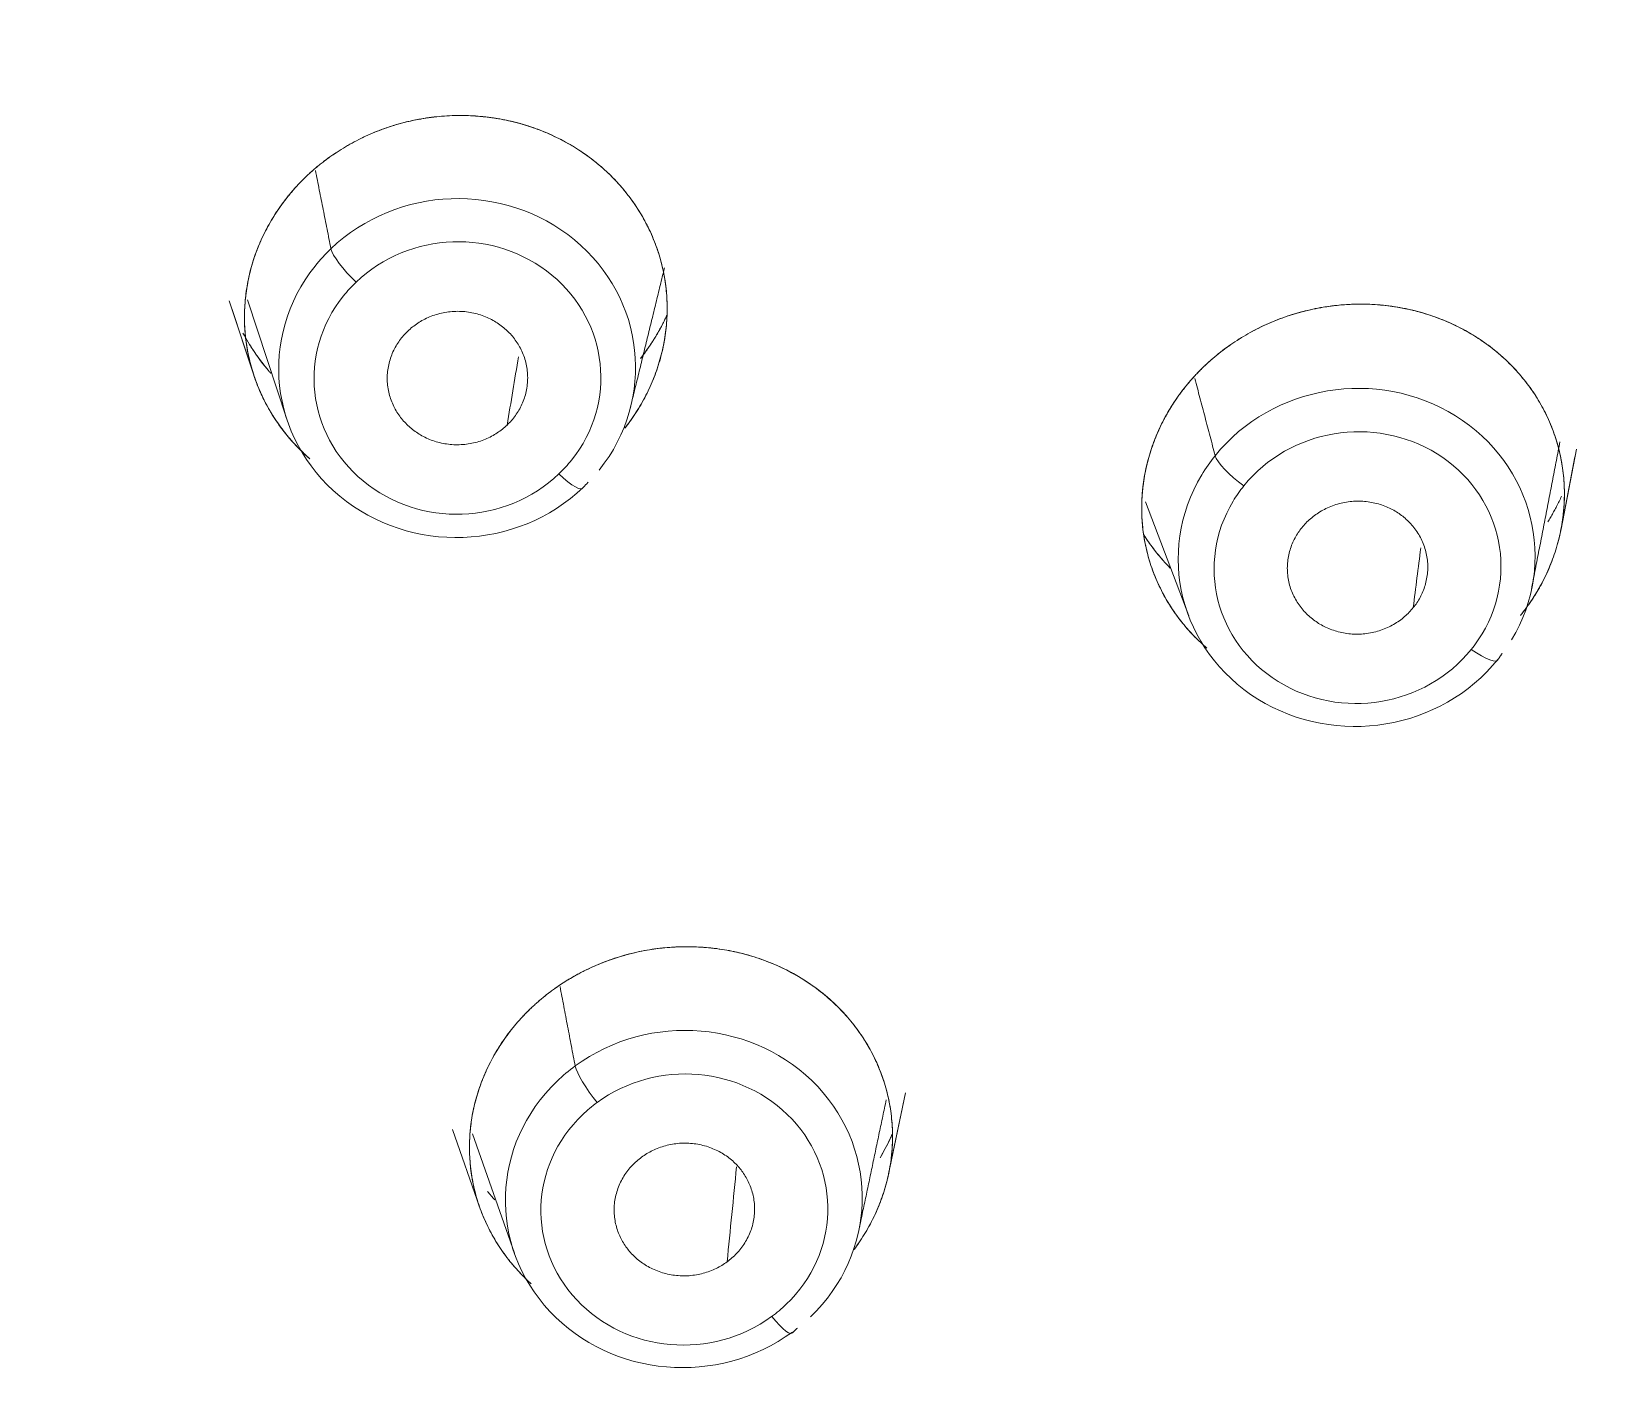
# Model space of a CAD drawing. Extents: x 6453 to 7582, y 0 to 827.
# Drawn here: x 6973.33 to 6986.68, y 468.16 to 479.8 of the extents above; entities that cross this region are included whole.
import ezdxf

# ---------------------------------------------------------------- set-up
doc = ezdxf.new("R2010")
doc.units = 0
doc.header["$LTSCALE"] = 30
doc.header["$MEASUREMENT"] = 0
doc.layers.add('1', color=7, linetype='CONTINUOUS')

msp = doc.modelspace()

# ---------------------------------------------------------------- linework, layer by layer
at = {"layer": '1', "color": 7, "linetype": 'Continuous', "lineweight": 18}
for p, q in [((6975.025, 477.5), (6975.243, 476.841)), ((6975.046, 477.435), (6975.234, 476.867)), ((6975.18, 477.51), (6975.517, 476.489)), ((6986.4, 475.551), (6986.532, 476.234)), ((6986.4, 475.551), (6986.519, 476.169)), ((6982.85, 475.785), (6983.22, 474.809)), ((6980.657, 470.044), (6980.802, 470.736)), ((6980.667, 470.095), (6980.802, 470.736)), ((6976.931, 470.423), (6977.162, 469.762)), ((6976.931, 470.423), (6977.162, 469.762)), ((6977.102, 470.386), (6977.46, 469.366))]:
    msp.add_line(p, q, dxfattribs=at)
for centre, major_axis, ratio, start_param, end_param in [((6959.952, 496.519), (-59.628, 0), 0.953717, 1.612136, 3.141593), ((6959.952, 496.519), (-59.628, 0), 0.953717, 1.612136, 3.132683), ((6976.971, 476.927), (-1.523, -0.06), 0.949861, 2.454126, 5.46021), ((6976.971, 476.927), (-1.523, -0.06), 0.949861, 5.595719, 8.601803), ((6984.654, 475.309), (-1.519, -0.131), 0.946747, 2.540815, 5.546858), ((6984.654, 475.309), (-1.519, -0.131), 0.946747, 5.682407, 8.688451), ((6978.907, 469.828), (1.521, 0.099), 0.94481, 5.440821, 8.446864), ((6978.907, 469.828), (-1.521, -0.099), 0.94481, 5.440821, 8.446864)]:
    msp.add_ellipse(centre, major_axis=major_axis, ratio=ratio, start_param=start_param, end_param=end_param, dxfattribs=at)
at = {"layer": '1', "color": 7, "linetype": 'Continuous', "lineweight": 13}
for centre, major_axis, ratio, start_param, end_param in [((6976.974, 476.842), (-1.224, -0.048), 0.949861, 2.454126, 5.46021), ((6976.971, 476.927), (-1.523, -0.06), 0.949861, 5.46021, 5.595719), ((6976.104, 477.755), (0.207, -0.217), 0.212631, 3.464725, 4.949205), ((6976.974, 476.842), (-1.224, -0.048), 0.949861, 5.46021, 5.595719), ((6976.974, 476.842), (-1.224, -0.048), 0.949861, 5.595719, 8.601802), ((6984.662, 475.222), (-1.221, -0.105), 0.946747, 2.540815, 5.546858), ((6976.974, 476.842), (-1.224, -0.048), 0.949861, 2.318617, 2.454126), ((6984.654, 475.309), (-1.519, -0.131), 0.946747, 5.546858, 5.682407), ((6983.682, 476.016), (0.234, -0.188), 0.238566, 3.454243, 4.936931), ((6977.836, 476.116), (0.207, -0.217), 0.212631, 4.949205, 6.433684), ((6984.662, 475.222), (-1.221, -0.105), 0.946747, 5.546858, 5.682407), ((6984.662, 475.222), (-1.221, -0.105), 0.946747, 5.682407, 8.688451), ((6984.662, 475.222), (-1.221, -0.105), 0.946747, 2.405265, 2.540815), ((6985.625, 474.62), (-0.234, 0.188), 0.238566, 1.795338, 3.278026), ((6978.912, 469.738), (-1.223, -0.079), 0.94481, 2.299228, 5.305272), ((6978.907, 469.828), (-1.521, -0.099), 0.94481, 5.305272, 5.440821), ((6978.161, 470.75), (-0.177, 0.242), 0.183058, 0.368128, 1.850816), ((6978.912, 469.738), (-1.223, -0.079), 0.94481, 5.305272, 5.440821), ((6978.912, 469.738), (-1.223, -0.079), 0.94481, 5.440821, 8.446864), ((6978.912, 469.738), (-1.223, -0.079), 0.94481, 2.163679, 2.299228), ((6979.652, 468.923), (-0.177, 0.242), 0.183058, 1.850816, 3.333505)]:
    msp.add_ellipse(centre, major_axis=major_axis, ratio=ratio, start_param=start_param, end_param=end_param, dxfattribs=at)
at = {"layer": '1', "color": 7, "linetype": 'Continuous', "lineweight": 18}
for points, knots in [([(6962.419, 439.668), (6962.999, 439.691), (6964.676, 439.78), (6967.443, 440.04), (6970.703, 440.52), (6973.93, 441.172), (6977.115, 441.992), (6980.248, 442.979), (6983.318, 444.129), (6986.318, 445.439), (6989.237, 446.905), (6992.067, 448.523), (6994.799, 450.287), (6997.425, 452.192), (6999.937, 454.232), (7002.327, 456.402), (7004.588, 458.694), (7006.713, 461.101), (7008.695, 463.617), (7010.529, 466.233), (7012.208, 468.942), (7013.729, 471.735), (7015.085, 474.604), (7016.274, 477.54), (7017.291, 480.534), (7018.133, 483.576), (7018.799, 486.659), (7019.284, 489.772), (7019.59, 492.905), (7019.713, 496.05), (7019.655, 499.196), (7019.414, 502.335), (7018.993, 505.456), (7018.391, 508.55), (7017.612, 511.608), (7016.657, 514.62), (7015.53, 517.578), (7014.233, 520.471), (7012.77, 523.292), (7011.147, 526.031), (7009.368, 528.681), (7007.439, 531.234), (7005.364, 533.681), (7003.152, 536.015), (7000.807, 538.229), (6998.339, 540.316), (6995.753, 542.27), (6993.058, 544.085), (6990.263, 545.755), (6987.375, 547.276), (6984.403, 548.643), (6981.357, 549.85), (6978.245, 550.896), (6975.078, 551.776), (6971.865, 552.489), (6968.616, 553.031), (6965.34, 553.401), (6962.047, 553.598), (6958.749, 553.622), (6955.453, 553.471), (6952.172, 553.148), (6948.914, 552.652), (6945.69, 551.986), (6942.51, 551.151), (6939.382, 550.149), (6936.317, 548.985), (6933.324, 547.661), (6930.413, 546.181), (6927.591, 544.551), (6924.868, 542.774), (6922.252, 540.857), (6919.75, 538.805), (6917.371, 536.624), (6915.122, 534.322), (6913.01, 531.904), (6911.04, 529.379), (6909.22, 526.755), (6907.554, 524.038), (6906.048, 521.238), (6904.706, 518.363), (6903.532, 515.422), (6902.531, 512.423), (6901.704, 509.377), (6901.055, 506.291), (6900.585, 503.176), (6900.295, 500.041), (6900.188, 496.896), (6900.263, 493.75), (6900.519, 490.612), (6900.956, 487.493), (6901.573, 484.402), (6902.368, 481.348), (6903.339, 478.34), (6904.481, 475.388), (6905.793, 472.5), (6907.27, 469.686), (6908.907, 466.954), (6910.699, 464.313), (6912.642, 461.769), (6914.729, 459.332), (6916.953, 457.008), (6919.309, 454.805), (6921.788, 452.73), (6924.384, 450.788), (6927.088, 448.985), (6929.892, 447.328), (6932.788, 445.82), (6935.766, 444.468), (6938.818, 443.274), (6941.935, 442.243), (6945.107, 441.377), (6948.323, 440.68), (6951.575, 440.153), (6954.634, 439.822), (6956.606, 439.702), (6957.484, 439.668)], [0, 0, 0, 0, 0.004702, 0.013606, 0.022511, 0.031416, 0.040321, 0.049226, 0.058131, 0.067035, 0.07594, 0.084844, 0.093748, 0.102652, 0.111556, 0.120459, 0.129362, 0.138265, 0.147168, 0.15607, 0.164972, 0.173874, 0.182775, 0.191676, 0.200577, 0.209478, 0.218378, 0.227279, 0.236179, 0.245079, 0.253978, 0.262878, 0.271778, 0.280678, 0.289578, 0.298478, 0.307379, 0.316279, 0.32518, 0.334081, 0.342982, 0.351884, 0.360785, 0.369687, 0.37859, 0.387493, 0.396396, 0.405299, 0.414202, 0.423106, 0.43201, 0.440914, 0.449818, 0.458723, 0.467628, 0.476532, 0.485437, 0.494342, 0.503247, 0.512152, 0.521057, 0.529962, 0.538867, 0.547772, 0.556677, 0.565582, 0.574486, 0.583391, 0.592295, 0.601199, 0.610103, 0.619007, 0.62791, 0.636813, 0.645716, 0.654619, 0.663521, 0.672423, 0.681325, 0.690226, 0.699127, 0.708028, 0.716929, 0.725829, 0.734729, 0.743629, 0.752529, 0.761429, 0.770329, 0.779229, 0.788129, 0.797029, 0.805929, 0.814829, 0.82373, 0.832631, 0.841532, 0.850433, 0.859334, 0.868236, 0.877138, 0.886041, 0.894944, 0.903847, 0.91275, 0.921653, 0.930557, 0.939461, 0.948365, 0.95727, 0.966174, 0.975079, 0.983983, 0.992888, 1, 1, 1, 1]), ([(6995.778, 451.033), (6996.33, 451.416), (6997.748, 452.443), (6999.935, 454.234), (7002.327, 456.401), (7004.588, 458.694), (7006.713, 461.101), (7008.695, 463.617), (7010.529, 466.233), (7012.208, 468.942), (7013.729, 471.735), (7015.085, 474.604), (7016.274, 477.54), (7017.291, 480.534), (7018.133, 483.576), (7018.799, 486.659), (7019.284, 489.772), (7019.59, 492.905), (7019.713, 496.05), (7019.655, 499.196), (7019.414, 502.335), (7018.993, 505.456), (7018.391, 508.55), (7017.612, 511.608), (7016.657, 514.62), (7015.53, 517.578), (7014.233, 520.471), (7012.77, 523.292), (7011.147, 526.031), (7009.368, 528.681), (7007.439, 531.234), (7005.364, 533.681), (7003.152, 536.015), (7000.807, 538.229), (6998.339, 540.316), (6995.753, 542.27), (6993.058, 544.085), (6990.263, 545.755), (6987.375, 547.276), (6984.403, 548.643), (6981.357, 549.85), (6978.245, 550.896), (6975.078, 551.776), (6971.865, 552.489), (6968.616, 553.031), (6965.34, 553.401), (6962.047, 553.598), (6958.749, 553.622), (6955.453, 553.471), (6952.172, 553.148), (6948.914, 552.652), (6945.69, 551.986), (6942.51, 551.151), (6939.382, 550.149), (6936.317, 548.985), (6933.324, 547.661), (6930.413, 546.181), (6927.591, 544.551), (6924.868, 542.774), (6922.252, 540.857), (6919.75, 538.805), (6917.371, 536.624), (6915.122, 534.322), (6913.01, 531.904), (6911.04, 529.379), (6909.22, 526.755), (6907.554, 524.038), (6906.048, 521.238), (6904.706, 518.363), (6903.532, 515.422), (6902.531, 512.423), (6901.704, 509.377), (6901.055, 506.291), (6900.585, 503.176), (6900.295, 500.041), (6900.188, 496.896), (6900.263, 493.75), (6900.519, 490.612), (6900.956, 487.493), (6901.573, 484.402), (6902.368, 481.348), (6903.339, 478.34), (6904.481, 475.388), (6905.793, 472.5), (6907.27, 469.686), (6908.907, 466.954), (6910.699, 464.313), (6912.642, 461.769), (6914.729, 459.332), (6916.954, 457.009), (6919.307, 454.804), (6921.793, 452.736), (6923.685, 451.284), (6924.774, 450.56), (6924.962, 450.437)], [0, 0, 0, 0, 0.006833, 0.017845, 0.028856, 0.039868, 0.050878, 0.061889, 0.072899, 0.083908, 0.094918, 0.105926, 0.116935, 0.127943, 0.138951, 0.149959, 0.160966, 0.171973, 0.18298, 0.193987, 0.204994, 0.216001, 0.227008, 0.238016, 0.249023, 0.26003, 0.271038, 0.282046, 0.293055, 0.304063, 0.315072, 0.326082, 0.337091, 0.348102, 0.359112, 0.370123, 0.381134, 0.392146, 0.403157, 0.414169, 0.425182, 0.436194, 0.447207, 0.45822, 0.469233, 0.480246, 0.491259, 0.502272, 0.513286, 0.524299, 0.535313, 0.546326, 0.557339, 0.568352, 0.579365, 0.590378, 0.601391, 0.612403, 0.623416, 0.634428, 0.645439, 0.656451, 0.667462, 0.678472, 0.689483, 0.700493, 0.711502, 0.722512, 0.73352, 0.744529, 0.755537, 0.766545, 0.777553, 0.78856, 0.799567, 0.810574, 0.821581, 0.832588, 0.843595, 0.854602, 0.865609, 0.876617, 0.887624, 0.898632, 0.90964, 0.920649, 0.931657, 0.942666, 0.953676, 0.964686, 0.975696, 0.986706, 0.997717, 1, 1, 1, 1]), ([(6975.684, 478.565), (6975.689, 478.57), (6975.699, 478.58), (6975.714, 478.594), (6975.73, 478.608), (6975.745, 478.621), (6975.761, 478.635), (6975.777, 478.648), (6975.793, 478.661), (6975.81, 478.675), (6975.826, 478.687), (6975.843, 478.7), (6975.859, 478.713), (6975.876, 478.725), (6975.893, 478.737), (6975.911, 478.749), (6975.928, 478.761), (6975.963, 478.784), (6976.018, 478.818), (6976.092, 478.86), (6976.168, 478.899), (6976.274, 478.946), (6976.41, 478.996), (6976.579, 479.042), (6976.753, 479.072), (6976.929, 479.086), (6977.107, 479.084), (6977.282, 479.066), (6977.454, 479.033), (6977.621, 478.983), (6977.783, 478.918), (6977.937, 478.838), (6978.082, 478.744), (6978.217, 478.637), (6978.34, 478.516), (6978.45, 478.384), (6978.545, 478.241), (6978.624, 478.091), (6978.686, 477.934), (6978.731, 477.773), (6978.758, 477.608), (6978.768, 477.441), (6978.76, 477.275), (6978.734, 477.109), (6978.692, 476.947), (6978.642, 476.815), (6978.594, 476.713), (6978.554, 476.637), (6978.51, 476.564), (6978.472, 476.506), (6978.44, 476.461), (6978.42, 476.435), (6978.408, 476.419), (6978.403, 476.413)], [0, 0, 0, 0, 0.00392, 0.007836, 0.011749, 0.015661, 0.01957, 0.023479, 0.027387, 0.031296, 0.035206, 0.039118, 0.043032, 0.04695, 0.050871, 0.054797, 0.058728, 0.062665, 0.078562, 0.094419, 0.110282, 0.126195, 0.158397, 0.190598, 0.223055, 0.25583, 0.288544, 0.32123, 0.35366, 0.386332, 0.418912, 0.451785, 0.484793, 0.517932, 0.551135, 0.584752, 0.618123, 0.651574, 0.684684, 0.717969, 0.750882, 0.783966, 0.816821, 0.849675, 0.882456, 0.91528, 0.931722, 0.948152, 0.964605, 0.981112, 0.988492, 0.995858, 1, 1, 1, 1]), ([(6978.403, 476.413), (6978.405, 476.415), (6978.411, 476.423), (6978.421, 476.437), (6978.434, 476.454), (6978.447, 476.471), (6978.472, 476.507), (6978.509, 476.561), (6978.553, 476.635), (6978.594, 476.712), (6978.641, 476.812), (6978.689, 476.941), (6978.732, 477.101), (6978.759, 477.269), (6978.768, 477.431), (6978.76, 477.59), (6978.736, 477.749), (6978.692, 477.919), (6978.626, 478.088), (6978.544, 478.243), (6978.47, 478.354), (6978.404, 478.439), (6978.35, 478.502), (6978.285, 478.571), (6978.22, 478.631), (6978.152, 478.689), (6978.043, 478.772), (6977.901, 478.86), (6977.743, 478.935), (6977.597, 478.991), (6977.44, 479.036), (6977.261, 479.07), (6977.09, 479.085), (6976.921, 479.086), (6976.749, 479.071), (6976.573, 479.04), (6976.405, 478.994), (6976.272, 478.945), (6976.168, 478.898), (6976.092, 478.86), (6976.017, 478.818), (6975.957, 478.78), (6975.91, 478.749), (6975.875, 478.724), (6975.842, 478.7), (6975.809, 478.674), (6975.776, 478.648), (6975.745, 478.621), (6975.714, 478.593), (6975.694, 478.575), (6975.684, 478.565)], [0, 0, 0, 0, 0.001534, 0.005647, 0.009768, 0.013895, 0.01803, 0.034702, 0.051374, 0.068046, 0.08472, 0.115879, 0.148114, 0.181793, 0.21603, 0.244586, 0.275832, 0.311765, 0.348417, 0.382942, 0.415238, 0.426648, 0.446087, 0.463487, 0.482081, 0.497106, 0.515163, 0.560934, 0.592527, 0.613677, 0.649239, 0.684114, 0.715223, 0.744174, 0.777669, 0.810805, 0.84272, 0.873808, 0.889704, 0.905613, 0.921534, 0.937469, 0.94537, 0.953246, 0.961098, 0.968927, 0.976731, 0.984511, 0.992267, 1, 1, 1, 1]), ([(6978.403, 476.413), (6978.405, 476.415), (6978.411, 476.423), (6978.421, 476.437), (6978.434, 476.454), (6978.447, 476.471), (6978.472, 476.507), (6978.509, 476.561), (6978.553, 476.635), (6978.594, 476.712), (6978.641, 476.812), (6978.689, 476.941), (6978.732, 477.101), (6978.759, 477.269), (6978.768, 477.431), (6978.76, 477.59), (6978.736, 477.749), (6978.692, 477.919), (6978.626, 478.088), (6978.544, 478.243), (6978.47, 478.354), (6978.404, 478.439), (6978.35, 478.502), (6978.285, 478.571), (6978.22, 478.631), (6978.152, 478.689), (6978.043, 478.772), (6977.901, 478.86), (6977.743, 478.935), (6977.599, 478.99), (6977.447, 479.035), (6977.274, 479.067), (6977.109, 479.084), (6976.996, 479.085), (6976.877, 479.082), (6976.749, 479.071), (6976.573, 479.04), (6976.405, 478.994), (6976.272, 478.945), (6976.168, 478.898), (6976.092, 478.86), (6976.017, 478.818), (6975.957, 478.78), (6975.91, 478.749), (6975.875, 478.724), (6975.842, 478.7), (6975.809, 478.674), (6975.776, 478.648), (6975.745, 478.621), (6975.714, 478.593), (6975.694, 478.575), (6975.684, 478.565)], [0, 0, 0, 0, 0.001534, 0.005647, 0.009767, 0.013895, 0.01803, 0.034701, 0.051373, 0.068046, 0.084719, 0.115879, 0.148113, 0.181792, 0.216029, 0.244585, 0.27583, 0.311763, 0.348415, 0.38294, 0.415236, 0.426645, 0.446085, 0.463484, 0.482079, 0.497103, 0.51516, 0.560931, 0.592524, 0.613673, 0.647907, 0.681536, 0.711669, 0.739878, 0.744175, 0.77767, 0.810806, 0.842721, 0.873809, 0.889705, 0.905613, 0.921535, 0.93747, 0.94537, 0.953246, 0.961099, 0.968927, 0.976731, 0.984511, 0.992267, 1, 1, 1, 1]), ([(6975.684, 478.565), (6975.689, 478.57), (6975.699, 478.58), (6975.714, 478.594), (6975.73, 478.608), (6975.745, 478.621), (6975.761, 478.635), (6975.777, 478.648), (6975.793, 478.661), (6975.81, 478.675), (6975.826, 478.687), (6975.843, 478.7), (6975.859, 478.713), (6975.876, 478.725), (6975.893, 478.737), (6975.911, 478.749), (6975.928, 478.761), (6975.963, 478.784), (6976.018, 478.818), (6976.092, 478.86), (6976.168, 478.899), (6976.274, 478.946), (6976.41, 478.996), (6976.579, 479.042), (6976.753, 479.072), (6976.929, 479.086), (6977.107, 479.084), (6977.282, 479.066), (6977.454, 479.033), (6977.621, 478.983), (6977.783, 478.918), (6977.937, 478.838), (6978.082, 478.744), (6978.217, 478.637), (6978.34, 478.516), (6978.45, 478.384), (6978.545, 478.241), (6978.624, 478.091), (6978.686, 477.934), (6978.731, 477.773), (6978.758, 477.608), (6978.768, 477.441), (6978.76, 477.275), (6978.734, 477.109), (6978.692, 476.947), (6978.642, 476.815), (6978.594, 476.713), (6978.554, 476.637), (6978.51, 476.564), (6978.472, 476.506), (6978.44, 476.461), (6978.42, 476.435), (6978.408, 476.419), (6978.403, 476.413)], [0, 0, 0, 0, 0.00392, 0.007836, 0.011749, 0.015661, 0.01957, 0.023479, 0.027387, 0.031296, 0.035206, 0.039118, 0.043032, 0.04695, 0.050871, 0.054797, 0.058728, 0.062665, 0.078562, 0.094419, 0.110282, 0.126195, 0.158397, 0.190598, 0.223055, 0.25583, 0.288544, 0.32123, 0.35366, 0.386332, 0.418912, 0.451785, 0.484793, 0.517932, 0.551135, 0.584752, 0.618123, 0.651574, 0.684684, 0.717969, 0.750882, 0.783966, 0.816821, 0.849675, 0.882456, 0.91528, 0.931722, 0.948152, 0.964605, 0.981112, 0.988492, 0.995858, 1, 1, 1, 1]), ([(6975.684, 478.565), (6975.679, 478.561), (6975.669, 478.551), (6975.654, 478.536), (6975.64, 478.522), (6975.625, 478.507), (6975.611, 478.492), (6975.597, 478.476), (6975.583, 478.461), (6975.569, 478.445), (6975.555, 478.429), (6975.542, 478.413), (6975.529, 478.397), (6975.516, 478.381), (6975.503, 478.364), (6975.49, 478.347), (6975.478, 478.331), (6975.453, 478.296), (6975.417, 478.244), (6975.374, 478.172), (6975.334, 478.099), (6975.287, 478.002), (6975.238, 477.879), (6975.194, 477.726), (6975.165, 477.567), (6975.153, 477.41), (6975.156, 477.257), (6975.173, 477.104), (6975.207, 476.945), (6975.258, 476.793), (6975.325, 476.641), (6975.413, 476.489), (6975.519, 476.347), (6975.609, 476.249), (6975.669, 476.191), (6975.698, 476.165), (6975.712, 476.152), (6975.714, 476.151)], [0, 0, 0, 0, 0.007364, 0.01474, 0.022128, 0.029528, 0.036941, 0.044365, 0.051801, 0.05925, 0.066711, 0.074183, 0.081668, 0.089165, 0.096675, 0.104196, 0.11173, 0.119275, 0.149683, 0.180074, 0.21045, 0.240811, 0.297351, 0.355414, 0.415643, 0.476594, 0.529524, 0.585902, 0.648276, 0.711871, 0.763241, 0.833084, 0.906817, 0.957577, 0.978636, 0.998067, 1, 1, 1, 1]), ([(6975.684, 478.565), (6975.679, 478.561), (6975.669, 478.551), (6975.654, 478.536), (6975.64, 478.522), (6975.625, 478.507), (6975.611, 478.492), (6975.597, 478.476), (6975.583, 478.461), (6975.569, 478.445), (6975.555, 478.429), (6975.542, 478.413), (6975.529, 478.397), (6975.516, 478.381), (6975.503, 478.364), (6975.49, 478.347), (6975.478, 478.331), (6975.453, 478.296), (6975.417, 478.244), (6975.374, 478.172), (6975.334, 478.099), (6975.287, 478.002), (6975.238, 477.879), (6975.194, 477.726), (6975.165, 477.567), (6975.156, 477.446), (6975.154, 477.333), (6975.158, 477.225), (6975.178, 477.077), (6975.214, 476.923), (6975.266, 476.771), (6975.335, 476.623), (6975.423, 476.474), (6975.523, 476.342), (6975.61, 476.248), (6975.669, 476.191), (6975.698, 476.165), (6975.713, 476.152), (6975.714, 476.151)], [0, 0, 0, 0, 0.007364, 0.014739, 0.022127, 0.029527, 0.036939, 0.044363, 0.051799, 0.059247, 0.066708, 0.07418, 0.081665, 0.089162, 0.096671, 0.104192, 0.111725, 0.119271, 0.149677, 0.180067, 0.210441, 0.240801, 0.297339, 0.355399, 0.415626, 0.476575, 0.489191, 0.541564, 0.596986, 0.656692, 0.717195, 0.775618, 0.838362, 0.908715, 0.957557, 0.978615, 0.998045, 1, 1, 1, 1]), ([(6975.702, 476.161), (6975.677, 476.184), (6975.611, 476.246), (6975.512, 476.355), (6975.413, 476.491), (6975.329, 476.634), (6975.262, 476.782), (6975.211, 476.934), (6975.175, 477.089), (6975.156, 477.246), (6975.152, 477.403), (6975.165, 477.561), (6975.193, 477.718), (6975.236, 477.873), (6975.286, 477.999), (6975.333, 478.098), (6975.372, 478.17), (6975.415, 478.241), (6975.453, 478.297), (6975.484, 478.34), (6975.507, 478.37), (6975.531, 478.399), (6975.555, 478.428), (6975.579, 478.457), (6975.604, 478.485), (6975.63, 478.512), (6975.657, 478.539), (6975.675, 478.557), (6975.684, 478.565)], [0, 0, 0, 0, 0.036829, 0.099484, 0.162053, 0.223302, 0.283976, 0.343565, 0.40292, 0.461939, 0.520632, 0.579673, 0.638589, 0.698223, 0.757788, 0.787937, 0.818009, 0.848088, 0.878259, 0.891839, 0.905387, 0.918911, 0.932419, 0.94592, 0.959421, 0.972929, 0.986453, 1, 1, 1, 1]), ([(6975.702, 476.161), (6975.677, 476.184), (6975.611, 476.246), (6975.512, 476.355), (6975.413, 476.491), (6975.329, 476.634), (6975.262, 476.782), (6975.211, 476.934), (6975.175, 477.089), (6975.156, 477.246), (6975.152, 477.403), (6975.165, 477.561), (6975.193, 477.718), (6975.236, 477.873), (6975.286, 477.999), (6975.333, 478.098), (6975.372, 478.17), (6975.415, 478.241), (6975.453, 478.297), (6975.484, 478.34), (6975.507, 478.37), (6975.531, 478.399), (6975.555, 478.428), (6975.579, 478.457), (6975.604, 478.485), (6975.63, 478.512), (6975.657, 478.539), (6975.675, 478.557), (6975.684, 478.565)], [0, 0, 0, 0, 0.036829, 0.099484, 0.162053, 0.223302, 0.283976, 0.343565, 0.40292, 0.461939, 0.520632, 0.579673, 0.638589, 0.698223, 0.757788, 0.787937, 0.818009, 0.848088, 0.878259, 0.891839, 0.905387, 0.918911, 0.932419, 0.94592, 0.959421, 0.972929, 0.986453, 1, 1, 1, 1]), ([(6986.054, 474.813), (6986.058, 474.818), (6986.067, 474.83), (6986.08, 474.846), (6986.093, 474.863), (6986.105, 474.88), (6986.118, 474.897), (6986.13, 474.915), (6986.142, 474.932), (6986.154, 474.95), (6986.165, 474.968), (6986.177, 474.986), (6986.188, 475.004), (6986.199, 475.023), (6986.21, 475.041), (6986.22, 475.06), (6986.23, 475.078), (6986.251, 475.116), (6986.279, 475.174), (6986.313, 475.253), (6986.343, 475.334), (6986.376, 475.439), (6986.406, 475.571), (6986.427, 475.733), (6986.431, 475.902), (6986.417, 476.062), (6986.388, 476.216), (6986.343, 476.37), (6986.276, 476.53), (6986.189, 476.687), (6986.087, 476.829), (6985.997, 476.93), (6985.918, 477.007), (6985.832, 477.082), (6985.719, 477.167), (6985.57, 477.257), (6985.402, 477.338), (6985.229, 477.398), (6985.041, 477.443), (6984.845, 477.471), (6984.648, 477.476), (6984.49, 477.464), (6984.348, 477.445), (6984.19, 477.411), (6984.018, 477.358), (6983.857, 477.29), (6983.73, 477.224), (6983.633, 477.164), (6983.561, 477.116), (6983.492, 477.064), (6983.437, 477.019), (6983.394, 476.981), (6983.363, 476.953), (6983.332, 476.923), (6983.303, 476.894), (6983.274, 476.863), (6983.246, 476.832), (6983.219, 476.801), (6983.202, 476.78), (6983.193, 476.769)], [0, 0, 0, 0, 0.003828, 0.007663, 0.011505, 0.015354, 0.01921, 0.023074, 0.026944, 0.030822, 0.034706, 0.038598, 0.042497, 0.046403, 0.050316, 0.054236, 0.058163, 0.062097, 0.077958, 0.09382, 0.109686, 0.125553, 0.155209, 0.185886, 0.217933, 0.250516, 0.277651, 0.30737, 0.341556, 0.376453, 0.409301, 0.440022, 0.452762, 0.470972, 0.50366, 0.530748, 0.566779, 0.605092, 0.629317, 0.670654, 0.710749, 0.733149, 0.754249, 0.786414, 0.818224, 0.848839, 0.878644, 0.893933, 0.909235, 0.924549, 0.939876, 0.947473, 0.955047, 0.962598, 0.970125, 0.977629, 0.985109, 0.992566, 1, 1, 1, 1]), ([(6983.193, 476.769), (6983.198, 476.775), (6983.206, 476.785), (6983.22, 476.801), (6983.233, 476.817), (6983.247, 476.833), (6983.261, 476.849), (6983.275, 476.864), (6983.289, 476.879), (6983.304, 476.894), (6983.319, 476.909), (6983.333, 476.924), (6983.349, 476.939), (6983.364, 476.953), (6983.379, 476.968), (6983.395, 476.982), (6983.411, 476.996), (6983.443, 477.024), (6983.493, 477.065), (6983.561, 477.116), (6983.633, 477.164), (6983.732, 477.225), (6983.861, 477.293), (6984.024, 477.36), (6984.194, 477.412), (6984.369, 477.449), (6984.546, 477.471), (6984.723, 477.476), (6984.899, 477.464), (6985.072, 477.437), (6985.242, 477.394), (6985.405, 477.335), (6985.562, 477.261), (6985.711, 477.173), (6985.849, 477.07), (6985.975, 476.954), (6986.088, 476.827), (6986.186, 476.69), (6986.269, 476.545), (6986.335, 476.392), (6986.384, 476.234), (6986.416, 476.072), (6986.431, 475.908), (6986.428, 475.742), (6986.408, 475.577), (6986.377, 475.442), (6986.343, 475.335), (6986.314, 475.256), (6986.281, 475.178), (6986.25, 475.115), (6986.225, 475.068), (6986.206, 475.034), (6986.186, 475.001), (6986.166, 474.969), (6986.145, 474.937), (6986.123, 474.905), (6986.101, 474.874), (6986.078, 474.843), (6986.062, 474.823), (6986.054, 474.813)], [0, 0, 0, 0, 0.003772, 0.00754, 0.011306, 0.015069, 0.018831, 0.022593, 0.026355, 0.030117, 0.03388, 0.037645, 0.041412, 0.045183, 0.048957, 0.052736, 0.05652, 0.060309, 0.075588, 0.090828, 0.10607, 0.121356, 0.152269, 0.183168, 0.214308, 0.245748, 0.277124, 0.30842, 0.339465, 0.370694, 0.401844, 0.433236, 0.464763, 0.496355, 0.528001, 0.559981, 0.59174, 0.623549, 0.655064, 0.686707, 0.718032, 0.749487, 0.780755, 0.812008, 0.843215, 0.87445, 0.890101, 0.905737, 0.92139, 0.937094, 0.944115, 0.951121, 0.958116, 0.965102, 0.972081, 0.979058, 0.986035, 0.993015, 1, 1, 1, 1]), ([(6983.193, 476.769), (6983.198, 476.775), (6983.206, 476.785), (6983.22, 476.801), (6983.233, 476.817), (6983.247, 476.833), (6983.261, 476.849), (6983.275, 476.864), (6983.289, 476.879), (6983.304, 476.894), (6983.319, 476.909), (6983.333, 476.924), (6983.349, 476.939), (6983.364, 476.953), (6983.379, 476.968), (6983.395, 476.982), (6983.411, 476.996), (6983.443, 477.024), (6983.493, 477.065), (6983.561, 477.116), (6983.633, 477.164), (6983.732, 477.225), (6983.861, 477.293), (6984.024, 477.36), (6984.194, 477.412), (6984.369, 477.449), (6984.546, 477.471), (6984.723, 477.476), (6984.899, 477.464), (6985.072, 477.437), (6985.242, 477.394), (6985.405, 477.335), (6985.562, 477.261), (6985.711, 477.173), (6985.849, 477.07), (6985.975, 476.954), (6986.088, 476.827), (6986.186, 476.69), (6986.269, 476.545), (6986.335, 476.392), (6986.384, 476.234), (6986.416, 476.072), (6986.431, 475.908), (6986.428, 475.742), (6986.408, 475.577), (6986.377, 475.442), (6986.343, 475.335), (6986.314, 475.256), (6986.281, 475.178), (6986.25, 475.115), (6986.225, 475.068), (6986.206, 475.034), (6986.186, 475.001), (6986.166, 474.969), (6986.145, 474.937), (6986.123, 474.905), (6986.101, 474.874), (6986.078, 474.843), (6986.062, 474.823), (6986.054, 474.813)], [0, 0, 0, 0, 0.003772, 0.00754, 0.011306, 0.015069, 0.018831, 0.022593, 0.026355, 0.030117, 0.03388, 0.037645, 0.041412, 0.045183, 0.048957, 0.052736, 0.05652, 0.060309, 0.075588, 0.090828, 0.10607, 0.121356, 0.152269, 0.183168, 0.214308, 0.245748, 0.277124, 0.30842, 0.339465, 0.370694, 0.401844, 0.433236, 0.464763, 0.496355, 0.528001, 0.559981, 0.59174, 0.623549, 0.655064, 0.686707, 0.718032, 0.749487, 0.780755, 0.812008, 0.843215, 0.87445, 0.890101, 0.905737, 0.92139, 0.937094, 0.944115, 0.951121, 0.958116, 0.965102, 0.972081, 0.979058, 0.986035, 0.993015, 1, 1, 1, 1]), ([(6986.054, 474.813), (6986.058, 474.818), (6986.067, 474.83), (6986.08, 474.846), (6986.093, 474.863), (6986.105, 474.88), (6986.118, 474.897), (6986.13, 474.915), (6986.142, 474.932), (6986.154, 474.95), (6986.165, 474.968), (6986.177, 474.986), (6986.188, 475.004), (6986.199, 475.023), (6986.21, 475.041), (6986.22, 475.06), (6986.23, 475.078), (6986.251, 475.116), (6986.279, 475.174), (6986.313, 475.253), (6986.343, 475.334), (6986.376, 475.439), (6986.406, 475.571), (6986.427, 475.733), (6986.431, 475.902), (6986.417, 476.062), (6986.388, 476.216), (6986.343, 476.37), (6986.276, 476.53), (6986.189, 476.687), (6986.087, 476.829), (6985.997, 476.93), (6985.918, 477.007), (6985.832, 477.082), (6985.719, 477.167), (6985.57, 477.257), (6985.402, 477.338), (6985.229, 477.398), (6985.054, 477.44), (6984.884, 477.466), (6984.701, 477.476), (6984.529, 477.469), (6984.36, 477.448), (6984.19, 477.411), (6984.018, 477.358), (6983.857, 477.29), (6983.73, 477.224), (6983.633, 477.164), (6983.561, 477.116), (6983.492, 477.064), (6983.437, 477.019), (6983.394, 476.981), (6983.363, 476.953), (6983.332, 476.923), (6983.303, 476.894), (6983.274, 476.863), (6983.246, 476.832), (6983.219, 476.801), (6983.202, 476.78), (6983.193, 476.769)], [0, 0, 0, 0, 0.003828, 0.007663, 0.011505, 0.015354, 0.01921, 0.023073, 0.026944, 0.030821, 0.034706, 0.038597, 0.042496, 0.046402, 0.050315, 0.054235, 0.058162, 0.062096, 0.077957, 0.093819, 0.109684, 0.125551, 0.155207, 0.185884, 0.21793, 0.250513, 0.277647, 0.307366, 0.341551, 0.376448, 0.409296, 0.440017, 0.452756, 0.470966, 0.503654, 0.530741, 0.566772, 0.605084, 0.629309, 0.663348, 0.696751, 0.726527, 0.754252, 0.786416, 0.818226, 0.848841, 0.878645, 0.893934, 0.909236, 0.92455, 0.939876, 0.947474, 0.955048, 0.962598, 0.970125, 0.977629, 0.985109, 0.992566, 1, 1, 1, 1]), ([(6978.537, 477.008), (6978.537, 477.008), (6978.541, 477.014), (6978.55, 477.026), (6978.564, 477.043), (6978.577, 477.061), (6978.589, 477.079), (6978.617, 477.118), (6978.657, 477.178), (6978.706, 477.263), (6978.741, 477.331), (6978.759, 477.37), (6978.764, 477.38)], [0, 0, 0, 0, 0.000693, 0.050633, 0.100605, 0.150613, 0.200662, 0.250758, 0.474802, 0.69842, 0.922087, 1, 1, 1, 1]), ([(6978.537, 477.008), (6978.537, 477.008), (6978.541, 477.014), (6978.55, 477.026), (6978.564, 477.043), (6978.577, 477.061), (6978.589, 477.079), (6978.617, 477.118), (6978.657, 477.178), (6978.706, 477.263), (6978.741, 477.331), (6978.759, 477.37), (6978.764, 477.38)], [0, 0, 0, 0, 0.000693, 0.050633, 0.100605, 0.150613, 0.200662, 0.250758, 0.474802, 0.69842, 0.922087, 1, 1, 1, 1]), ([(6978.764, 477.38), (6978.759, 477.37), (6978.74, 477.33), (6978.705, 477.261), (6978.655, 477.175), (6978.61, 477.108), (6978.574, 477.057), (6978.553, 477.029), (6978.541, 477.013), (6978.537, 477.009)], [0, 0, 0, 0, 0.080092, 0.307128, 0.534362, 0.761794, 0.861948, 0.961793, 1, 1, 1, 1]), ([(6978.716, 477.283), (6978.712, 477.276), (6978.692, 477.24), (6978.655, 477.175), (6978.61, 477.108), (6978.574, 477.057), (6978.553, 477.029), (6978.541, 477.013), (6978.537, 477.009)], [0, 0, 0, 0, 0.077279, 0.37989, 0.682765, 0.816141, 0.949107, 1, 1, 1, 1]), ([(6975.142, 477.226), (6975.146, 477.22), (6975.178, 477.159), (6975.247, 477.048), (6975.328, 476.942), (6975.375, 476.888), (6975.381, 476.881)], [0, 0, 0, 0, 0.049849, 0.492656, 0.937367, 1, 1, 1, 1]), ([(6975.142, 477.226), (6975.146, 477.22), (6975.178, 477.159), (6975.247, 477.048), (6975.328, 476.942), (6975.375, 476.888), (6975.381, 476.881)], [0, 0, 0, 0, 0.049849, 0.492656, 0.937367, 1, 1, 1, 1]), ([(6975.346, 476.922), (6975.297, 476.981), (6975.248, 477.049), (6975.203, 477.12), (6975.2, 477.126)], [0, 0, 0, 0, 0.91957, 1, 1, 1, 1]), ([(6975.346, 476.922), (6975.297, 476.981), (6975.248, 477.049), (6975.203, 477.12), (6975.2, 477.125)], [0, 0, 0, 0, 0.919645, 1, 1, 1, 1]), ([(6983.193, 476.769), (6983.189, 476.764), (6983.18, 476.753), (6983.168, 476.737), (6983.155, 476.72), (6983.143, 476.703), (6983.13, 476.686), (6983.119, 476.669), (6983.107, 476.652), (6983.095, 476.635), (6983.084, 476.617), (6983.073, 476.6), (6983.062, 476.582), (6983.051, 476.564), (6983.04, 476.546), (6983.03, 476.528), (6983.02, 476.51), (6983, 476.473), (6982.972, 476.416), (6982.938, 476.339), (6982.909, 476.261), (6982.876, 476.159), (6982.844, 476.03), (6982.822, 475.873), (6982.816, 475.711), (6982.826, 475.555), (6982.851, 475.404), (6982.89, 475.255), (6982.948, 475.101), (6983.02, 474.96), (6983.11, 474.819), (6983.219, 474.681), (6983.316, 474.586), (6983.37, 474.539), (6983.374, 474.535)], [0, 0, 0, 0, 0.008061, 0.016135, 0.024223, 0.032323, 0.040437, 0.048565, 0.056705, 0.064859, 0.073026, 0.081207, 0.0894, 0.097608, 0.105828, 0.114062, 0.12231, 0.130571, 0.163861, 0.197133, 0.230388, 0.263626, 0.325754, 0.38956, 0.455763, 0.52275, 0.580877, 0.642798, 0.711384, 0.781276, 0.836796, 0.914116, 0.993986, 1, 1, 1, 1]), ([(6983.273, 474.629), (6983.255, 474.647), (6983.2, 474.707), (6983.115, 474.812), (6983.026, 474.948), (6982.953, 475.091), (6982.895, 475.24), (6982.853, 475.392), (6982.826, 475.548), (6982.816, 475.706), (6982.821, 475.865), (6982.843, 476.024), (6982.875, 476.156), (6982.908, 476.26), (6982.937, 476.337), (6982.97, 476.413), (6983, 476.474), (6983.026, 476.52), (6983.044, 476.553), (6983.063, 476.585), (6983.083, 476.617), (6983.104, 476.648), (6983.125, 476.679), (6983.147, 476.709), (6983.17, 476.74), (6983.185, 476.759), (6983.193, 476.769)], [0, 0, 0, 0, 0.032767, 0.10334, 0.173329, 0.242154, 0.310797, 0.379011, 0.446883, 0.515119, 0.583263, 0.652184, 0.721059, 0.755834, 0.790519, 0.825207, 0.859994, 0.875601, 0.891176, 0.906727, 0.922262, 0.937789, 0.953318, 0.968857, 0.984415, 1, 1, 1, 1]), ([(6983.193, 476.769), (6983.189, 476.764), (6983.18, 476.753), (6983.168, 476.737), (6983.155, 476.72), (6983.143, 476.703), (6983.13, 476.686), (6983.119, 476.669), (6983.107, 476.652), (6983.095, 476.635), (6983.084, 476.617), (6983.073, 476.6), (6983.062, 476.582), (6983.051, 476.564), (6983.04, 476.546), (6983.03, 476.528), (6983.02, 476.51), (6983, 476.473), (6982.972, 476.416), (6982.938, 476.339), (6982.909, 476.261), (6982.869, 476.138), (6982.831, 475.965), (6982.816, 475.784), (6982.82, 475.645), (6982.829, 475.533), (6982.851, 475.404), (6982.89, 475.255), (6982.948, 475.101), (6983.02, 474.96), (6983.11, 474.819), (6983.219, 474.681), (6983.316, 474.586), (6983.37, 474.539), (6983.374, 474.535)], [0, 0, 0, 0, 0.008061, 0.016136, 0.024224, 0.032325, 0.04044, 0.048567, 0.056708, 0.064863, 0.07303, 0.081211, 0.089405, 0.097613, 0.105834, 0.114069, 0.122317, 0.130578, 0.16387, 0.197144, 0.2304, 0.26364, 0.352074, 0.443494, 0.483015, 0.522735, 0.580864, 0.642789, 0.711378, 0.781274, 0.836797, 0.914122, 0.993996, 1, 1, 1, 1]), ([(6983.273, 474.629), (6983.255, 474.647), (6983.2, 474.707), (6983.115, 474.812), (6983.026, 474.948), (6982.953, 475.091), (6982.895, 475.24), (6982.853, 475.392), (6982.826, 475.548), (6982.816, 475.706), (6982.821, 475.865), (6982.843, 476.024), (6982.875, 476.156), (6982.908, 476.26), (6982.937, 476.337), (6982.97, 476.413), (6983, 476.474), (6983.026, 476.52), (6983.044, 476.553), (6983.063, 476.585), (6983.083, 476.617), (6983.104, 476.648), (6983.125, 476.679), (6983.147, 476.709), (6983.17, 476.74), (6983.185, 476.759), (6983.193, 476.769)], [0, 0, 0, 0, 0.032767, 0.10334, 0.173329, 0.242154, 0.310797, 0.379011, 0.446883, 0.515119, 0.583263, 0.652184, 0.721059, 0.755834, 0.790519, 0.825207, 0.859994, 0.875601, 0.891176, 0.906727, 0.922262, 0.937789, 0.953318, 0.968857, 0.984415, 1, 1, 1, 1]), ([(6986.288, 475.614), (6986.292, 475.62), (6986.299, 475.632), (6986.31, 475.65), (6986.321, 475.669), (6986.331, 475.688), (6986.342, 475.707), (6986.352, 475.726), (6986.374, 475.767), (6986.391, 475.802), (6986.404, 475.832)], [0, 0, 0, 0, 0.082016, 0.169869, 0.257767, 0.34572, 0.433738, 0.521829, 0.610004, 1, 1, 1, 1]), ([(6986.288, 475.614), (6986.292, 475.62), (6986.299, 475.632), (6986.31, 475.65), (6986.321, 475.669), (6986.331, 475.688), (6986.342, 475.707), (6986.352, 475.726), (6986.374, 475.767), (6986.391, 475.802), (6986.404, 475.832)], [0, 0, 0, 0, 0.082016, 0.169869, 0.257767, 0.34572, 0.433738, 0.521829, 0.610004, 1, 1, 1, 1]), ([(6982.836, 475.502), (6982.862, 475.462), (6982.914, 475.386), (6982.973, 475.315), (6983.003, 475.282)], [0, 0, 0, 0, 0.519025, 1, 1, 1, 1]), ([(6982.836, 475.502), (6982.862, 475.462), (6982.914, 475.386), (6982.973, 475.315), (6983.003, 475.282)], [0, 0, 0, 0, 0.519025, 1, 1, 1, 1]), ([(6983.062, 475.218), (6983.054, 475.226), (6982.994, 475.289), (6982.919, 475.379), (6982.86, 475.465), (6982.843, 475.491)], [0, 0, 0, 0, 0.098091, 0.734527, 1, 1, 1, 1]), ([(6983.062, 475.218), (6983.054, 475.226), (6982.994, 475.289), (6982.919, 475.379), (6982.86, 475.465), (6982.843, 475.491)], [0, 0, 0, 0, 0.098204, 0.734518, 1, 1, 1, 1]), ([(6980.362, 469.398), (6980.376, 469.416), (6980.406, 469.458), (6980.463, 469.545), (6980.529, 469.666), (6980.594, 469.817), (6980.645, 469.979), (6980.676, 470.137), (6980.691, 470.293), (6980.69, 470.452), (6980.671, 470.623), (6980.631, 470.796), (6980.573, 470.958), (6980.515, 471.078), (6980.46, 471.172), (6980.399, 471.266), (6980.315, 471.375), (6980.197, 471.499), (6980.059, 471.618), (6979.91, 471.718), (6979.754, 471.802), (6979.599, 471.869), (6979.426, 471.923), (6979.259, 471.959), (6979.115, 471.977), (6978.989, 471.984), (6978.814, 471.984), (6978.58, 471.959), (6978.365, 471.903), (6978.229, 471.854), (6978.161, 471.826), (6978.094, 471.796), (6978.038, 471.768), (6977.992, 471.743), (6977.956, 471.723), (6977.92, 471.702), (6977.886, 471.68), (6977.852, 471.658), (6977.818, 471.635), (6977.796, 471.62), (6977.786, 471.612)], [0, 0, 0, 0, 0.013662, 0.031242, 0.064099, 0.098087, 0.133592, 0.169692, 0.199755, 0.232682, 0.270557, 0.30922, 0.345614, 0.37965, 0.393765, 0.41394, 0.450156, 0.480167, 0.520087, 0.562535, 0.589375, 0.627087, 0.664096, 0.697086, 0.727803, 0.749663, 0.771416, 0.829924, 0.886272, 0.900631, 0.91498, 0.92932, 0.943652, 0.95178, 0.959882, 0.967958, 0.976008, 0.984031, 0.992029, 1, 1, 1, 1]), ([(6980.362, 469.398), (6980.376, 469.416), (6980.406, 469.458), (6980.463, 469.545), (6980.529, 469.666), (6980.594, 469.817), (6980.645, 469.979), (6980.676, 470.137), (6980.691, 470.293), (6980.69, 470.452), (6980.671, 470.623), (6980.631, 470.796), (6980.573, 470.958), (6980.515, 471.078), (6980.46, 471.172), (6980.399, 471.266), (6980.315, 471.375), (6980.197, 471.499), (6980.059, 471.618), (6979.91, 471.718), (6979.754, 471.802), (6979.599, 471.869), (6979.426, 471.923), (6979.259, 471.959), (6979.115, 471.977), (6978.989, 471.984), (6978.814, 471.984), (6978.58, 471.959), (6978.365, 471.903), (6978.229, 471.854), (6978.161, 471.826), (6978.094, 471.796), (6978.038, 471.768), (6977.992, 471.743), (6977.956, 471.723), (6977.92, 471.702), (6977.886, 471.68), (6977.852, 471.658), (6977.818, 471.635), (6977.796, 471.62), (6977.786, 471.612)], [0, 0, 0, 0, 0.013662, 0.031242, 0.064099, 0.098087, 0.133592, 0.169692, 0.199755, 0.232682, 0.270557, 0.30922, 0.345614, 0.37965, 0.393765, 0.41394, 0.450156, 0.480167, 0.520087, 0.562535, 0.589375, 0.627087, 0.664096, 0.697086, 0.727803, 0.749663, 0.771416, 0.829924, 0.886272, 0.900631, 0.91498, 0.92932, 0.943652, 0.95178, 0.959882, 0.967958, 0.976008, 0.984031, 0.992029, 1, 1, 1, 1]), ([(6977.786, 471.612), (6977.791, 471.616), (6977.803, 471.624), (6977.82, 471.636), (6977.837, 471.648), (6977.855, 471.66), (6977.872, 471.672), (6977.89, 471.683), (6977.908, 471.694), (6977.926, 471.705), (6977.945, 471.716), (6977.963, 471.727), (6977.981, 471.737), (6978, 471.748), (6978.019, 471.758), (6978.038, 471.768), (6978.057, 471.777), (6978.095, 471.796), (6978.154, 471.823), (6978.235, 471.856), (6978.316, 471.885), (6978.428, 471.919), (6978.57, 471.953), (6978.745, 471.977), (6978.923, 471.986), (6979.1, 471.979), (6979.276, 471.956), (6979.447, 471.917), (6979.613, 471.863), (6979.771, 471.794), (6979.921, 471.711), (6980.061, 471.614), (6980.191, 471.504), (6980.308, 471.382), (6980.412, 471.249), (6980.501, 471.107), (6980.574, 470.956), (6980.63, 470.8), (6980.668, 470.639), (6980.689, 470.476), (6980.692, 470.311), (6980.678, 470.147), (6980.646, 469.985), (6980.597, 469.826), (6980.532, 469.671), (6980.464, 469.548), (6980.406, 469.458), (6980.376, 469.416), (6980.362, 469.398)], [0, 0, 0, 0, 0.004178, 0.008353, 0.012525, 0.016694, 0.020863, 0.02503, 0.029197, 0.033365, 0.037534, 0.041705, 0.045879, 0.050056, 0.054238, 0.058424, 0.062616, 0.066814, 0.08374, 0.100624, 0.11751, 0.134446, 0.16869, 0.202925, 0.23742, 0.272255, 0.30701, 0.341687, 0.376075, 0.410677, 0.445184, 0.479965, 0.514892, 0.549892, 0.584953, 0.620381, 0.65557, 0.690805, 0.725725, 0.760775, 0.795484, 0.830327, 0.864971, 0.899592, 0.934167, 0.968769, 0.986109, 1, 1, 1, 1]), ([(6977.786, 471.612), (6977.791, 471.616), (6977.803, 471.624), (6977.82, 471.636), (6977.837, 471.648), (6977.855, 471.66), (6977.872, 471.672), (6977.89, 471.683), (6977.908, 471.694), (6977.926, 471.705), (6977.945, 471.716), (6977.963, 471.727), (6977.981, 471.737), (6978, 471.748), (6978.019, 471.758), (6978.038, 471.768), (6978.057, 471.777), (6978.095, 471.796), (6978.154, 471.823), (6978.235, 471.856), (6978.316, 471.885), (6978.428, 471.919), (6978.57, 471.953), (6978.745, 471.977), (6978.923, 471.986), (6979.1, 471.979), (6979.276, 471.956), (6979.447, 471.917), (6979.613, 471.863), (6979.771, 471.794), (6979.921, 471.711), (6980.061, 471.614), (6980.191, 471.504), (6980.308, 471.382), (6980.412, 471.249), (6980.501, 471.107), (6980.574, 470.956), (6980.63, 470.8), (6980.668, 470.639), (6980.689, 470.476), (6980.692, 470.311), (6980.678, 470.147), (6980.646, 469.985), (6980.597, 469.826), (6980.532, 469.671), (6980.464, 469.548), (6980.406, 469.458), (6980.376, 469.416), (6980.362, 469.398)], [0, 0, 0, 0, 0.004178, 0.008353, 0.012525, 0.016694, 0.020863, 0.02503, 0.029197, 0.033365, 0.037534, 0.041705, 0.045879, 0.050056, 0.054238, 0.058424, 0.062616, 0.066814, 0.08374, 0.100624, 0.11751, 0.134446, 0.16869, 0.202925, 0.23742, 0.272255, 0.30701, 0.341687, 0.376075, 0.410677, 0.445184, 0.479965, 0.514892, 0.549892, 0.584953, 0.620381, 0.65557, 0.690805, 0.725725, 0.760775, 0.795484, 0.830327, 0.864971, 0.899592, 0.934167, 0.968769, 0.986109, 1, 1, 1, 1]), ([(6977.786, 471.612), (6977.78, 471.608), (6977.769, 471.599), (6977.752, 471.587), (6977.735, 471.574), (6977.719, 471.561), (6977.702, 471.547), (6977.686, 471.534), (6977.67, 471.52), (6977.654, 471.506), (6977.639, 471.492), (6977.623, 471.478), (6977.607, 471.464), (6977.592, 471.449), (6977.577, 471.434), (6977.562, 471.419), (6977.547, 471.404), (6977.518, 471.373), (6977.475, 471.325), (6977.422, 471.259), (6977.372, 471.191), (6977.312, 471.101), (6977.246, 470.984), (6977.181, 470.838), (6977.13, 470.683), (6977.096, 470.53), (6977.078, 470.378), (6977.074, 470.225), (6977.087, 470.063), (6977.116, 469.908), (6977.163, 469.75), (6977.23, 469.59), (6977.302, 469.463), (6977.364, 469.371), (6977.402, 469.321), (6977.44, 469.273), (6977.481, 469.226), (6977.532, 469.172), (6977.576, 469.129), (6977.6, 469.107), (6977.604, 469.104)], [0, 0, 0, 0, 0.006922, 0.013856, 0.020801, 0.027757, 0.034725, 0.041704, 0.048695, 0.055697, 0.06271, 0.069735, 0.076772, 0.083819, 0.090879, 0.09795, 0.105032, 0.112126, 0.140714, 0.169286, 0.197842, 0.226385, 0.279737, 0.334529, 0.39138, 0.448905, 0.49882, 0.551994, 0.610892, 0.670911, 0.718588, 0.784986, 0.853573, 0.872204, 0.901692, 0.919158, 0.935788, 0.966953, 0.995131, 1, 1, 1, 1]), ([(6977.554, 469.151), (6977.543, 469.162), (6977.492, 469.213), (6977.407, 469.31), (6977.311, 469.447), (6977.23, 469.592), (6977.166, 469.742), (6977.119, 469.896), (6977.089, 470.052), (6977.075, 470.209), (6977.077, 470.366), (6977.094, 470.523), (6977.128, 470.678), (6977.178, 470.831), (6977.243, 470.979), (6977.31, 471.098), (6977.371, 471.19), (6977.42, 471.258), (6977.473, 471.323), (6977.519, 471.374), (6977.556, 471.413), (6977.582, 471.44), (6977.61, 471.466), (6977.638, 471.492), (6977.666, 471.517), (6977.695, 471.541), (6977.725, 471.565), (6977.755, 471.589), (6977.775, 471.604), (6977.786, 471.612)], [0, 0, 0, 0, 0.016414, 0.076649, 0.136399, 0.196152, 0.254799, 0.312971, 0.370162, 0.427217, 0.483901, 0.540316, 0.597018, 0.653658, 0.710933, 0.768178, 0.797078, 0.825902, 0.854731, 0.883643, 0.896615, 0.909559, 0.922483, 0.935393, 0.948298, 0.961203, 0.974117, 0.987047, 1, 1, 1, 1]), ([(6977.786, 471.612), (6977.78, 471.608), (6977.769, 471.599), (6977.752, 471.587), (6977.735, 471.574), (6977.719, 471.561), (6977.702, 471.547), (6977.686, 471.534), (6977.67, 471.52), (6977.654, 471.506), (6977.639, 471.492), (6977.623, 471.478), (6977.607, 471.464), (6977.592, 471.449), (6977.577, 471.434), (6977.562, 471.419), (6977.547, 471.404), (6977.518, 471.373), (6977.475, 471.325), (6977.422, 471.259), (6977.372, 471.191), (6977.312, 471.101), (6977.246, 470.984), (6977.181, 470.838), (6977.13, 470.683), (6977.096, 470.53), (6977.078, 470.378), (6977.074, 470.225), (6977.087, 470.063), (6977.116, 469.908), (6977.163, 469.75), (6977.23, 469.59), (6977.302, 469.463), (6977.364, 469.371), (6977.402, 469.321), (6977.44, 469.273), (6977.481, 469.226), (6977.532, 469.172), (6977.576, 469.129), (6977.6, 469.107), (6977.604, 469.104)], [0, 0, 0, 0, 0.006922, 0.013856, 0.020801, 0.027757, 0.034725, 0.041704, 0.048695, 0.055697, 0.06271, 0.069735, 0.076772, 0.083819, 0.090879, 0.09795, 0.105032, 0.112126, 0.140714, 0.169286, 0.197842, 0.226385, 0.279737, 0.334529, 0.39138, 0.448905, 0.49882, 0.551994, 0.610892, 0.670911, 0.718588, 0.784986, 0.853573, 0.872204, 0.901692, 0.919158, 0.935788, 0.966953, 0.995131, 1, 1, 1, 1]), ([(6977.554, 469.151), (6977.543, 469.162), (6977.492, 469.213), (6977.407, 469.31), (6977.311, 469.447), (6977.23, 469.592), (6977.166, 469.742), (6977.119, 469.896), (6977.089, 470.052), (6977.075, 470.209), (6977.077, 470.366), (6977.094, 470.523), (6977.128, 470.678), (6977.178, 470.831), (6977.243, 470.979), (6977.31, 471.098), (6977.371, 471.19), (6977.42, 471.258), (6977.473, 471.323), (6977.519, 471.374), (6977.556, 471.413), (6977.582, 471.44), (6977.61, 471.466), (6977.638, 471.492), (6977.666, 471.517), (6977.695, 471.541), (6977.725, 471.565), (6977.755, 471.589), (6977.775, 471.604), (6977.786, 471.612)], [0, 0, 0, 0, 0.016414, 0.076649, 0.136399, 0.196152, 0.254799, 0.312971, 0.370162, 0.427217, 0.483901, 0.540316, 0.597018, 0.653658, 0.710933, 0.768178, 0.797078, 0.825902, 0.854731, 0.883643, 0.896615, 0.909559, 0.922483, 0.935393, 0.948298, 0.961203, 0.974117, 0.987047, 1, 1, 1, 1]), ([(6980.691, 470.39), (6980.684, 470.374), (6980.651, 470.303), (6980.614, 470.233), (6980.583, 470.181)], [0, 0, 0, 0, 0.22936, 1, 1, 1, 1]), ([(6980.691, 470.39), (6980.684, 470.374), (6980.651, 470.303), (6980.614, 470.233), (6980.583, 470.181)], [0, 0, 0, 0, 0.22936, 1, 1, 1, 1]), ([(6980.583, 470.181), (6980.616, 470.236), (6980.653, 470.305), (6980.685, 470.376), (6980.69, 470.389)], [0, 0, 0, 0, 0.819037, 1, 1, 1, 1])]:
    msp.add_open_spline(points, degree=3, knots=knots, dxfattribs=at)
for points, weights in [([(6962.416, 439.699), (7019.58, 441.954), (7019.58, 496.519)], [0.983511683882, 0.715597051788, 1]), ([(6962.416, 439.699), (7019.072, 441.934), (7019.578, 496.013)], [0.983511683882, 0.717332143437, 0.996339416072])]:
    msp.add_rational_spline(points, weights, degree=2, dxfattribs=at)
at = {"layer": '1', "color": 7, "linetype": 'Continuous', "lineweight": 13}
for points, degree in [([(6975.761, 478.615), (6975.893, 477.947)], 1), ([(6977.398, 476.44), (6977.431, 476.635), (6977.463, 476.829), (6977.495, 477.024)], 3), ([(6983.272, 476.837), (6983.446, 476.178)], 1), ([(6985.202, 475.39), (6985.18, 475.22), (6985.159, 475.05), (6985.138, 474.88)], 3), ([(6977.85, 471.643), (6977.979, 470.964)], 1), ([(6979.277, 469.291), (6979.304, 469.562), (6979.331, 469.832), (6979.358, 470.103)], 3)]:
    msp.add_open_spline(points, degree=degree, dxfattribs=at)
at = {"layer": '1', "color": 7, "linetype": 'Continuous', "lineweight": 18}
for points, degree in [([(6978.449, 476.582), (6978.742, 477.782)], 1), ([(6986.147, 475.035), (6986.391, 476.296)], 1), ([(6978.043, 475.899), (6978.089, 475.952)], 1), ([(6985.859, 474.432), (6985.897, 474.49)], 1), ([(6980.401, 469.555), (6980.636, 470.675)], 1), ([(6977.293, 469.821), (6977.271, 469.844), (6977.251, 469.868), (6977.23, 469.893)], 3), ([(6977.293, 469.821), (6977.271, 469.844), (6977.251, 469.868), (6977.23, 469.893)], 3), ([(6979.829, 468.681), (6979.877, 468.724)], 1)]:
    msp.add_open_spline(points, degree=degree, dxfattribs=at)
for points, weights in [([(6976.55, 477.243), (6976.974, 477.648), (6977.398, 477.246), (6977.822, 476.845), (6977.398, 476.44)], [1, 0.707106781187, 1, 0.707106781187, 1]), ([(6977.398, 476.44), (6976.974, 476.036), (6976.55, 476.437), (6976.125, 476.839), (6976.55, 477.243)], [1, 0.707106781187, 1, 0.707106781187, 1]), ([(6984.186, 475.563), (6984.551, 476.017), (6985.027, 475.676), (6985.503, 475.334), (6985.138, 474.88)], [1, 0.707106781188, 1, 0.707106781188, 1]), ([(6985.138, 474.88), (6984.772, 474.426), (6984.297, 474.768), (6983.821, 475.11), (6984.186, 475.563)], [1, 0.707106781188, 1, 0.707106781188, 1]), ([(6979.277, 469.291), (6978.801, 468.943), (6978.436, 469.39), (6978.071, 469.837), (6978.547, 470.186)], [1, 0.707106781185, 1, 0.707106781185, 1]), ([(6978.547, 470.186), (6979.023, 470.534), (6979.388, 470.087), (6979.753, 469.639), (6979.277, 469.291)], [1, 0.707106781185, 1, 0.707106781185, 1])]:
    msp.add_rational_spline(points, weights, degree=2, knots=[0, 0, 0, 0.5, 0.5, 1, 1, 1], dxfattribs=at)

doc.saveas('drawing.dxf')
